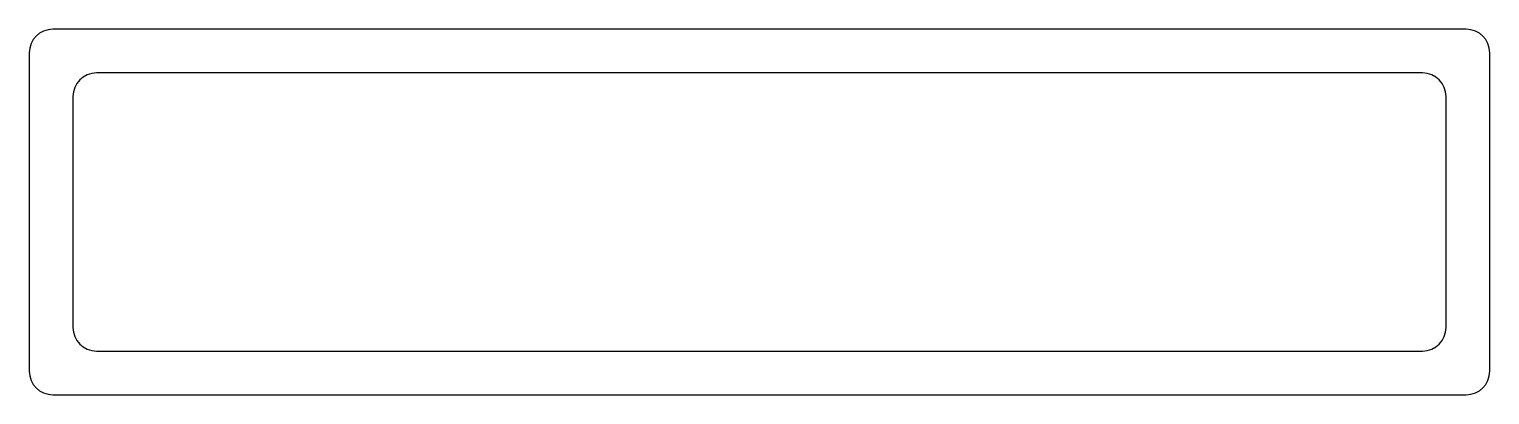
# Model space of a CAD drawing. Header units: inches. Extents: x -12.7 to 12.7, y -0.1 to 6.3.
import ezdxf

# ---------------------------------------------------------------- set-up
doc = ezdxf.new("R2010")
doc.units = ezdxf.units.IN
doc.header["$MEASUREMENT"] = 0

msp = doc.modelspace()

# ---------------------------------------------------------------- linework, layer by layer
at = {"color": 7}
for p, q in [((12.323, 6.297), (-12.257, 6.297)), ((-12.667, 5.887), (-12.667, 0.357)), ((12.733, 0.357), (12.733, 5.887)), ((11.563, 5.537), (-11.497, 5.537)), ((-11.907, 5.127), (-11.907, 1.117)), ((11.973, 1.117), (11.973, 5.127)), ((-11.497, 0.707), (11.563, 0.707)), ((-12.257, -0.053), (12.323, -0.053))]:
    msp.add_line(p, q, dxfattribs=at)
for centre, start, end in [((-12.257, 5.887), 90, 180), ((12.323, 5.887), 360, 90), ((-11.497, 5.127), 90, 180), ((11.563, 5.127), 0, 90), ((-11.497, 1.117), 180, 270), ((11.563, 1.117), 270, 0), ((-12.257, 0.357), 180, 270), ((12.323, 0.357), 270, 0)]:
    msp.add_arc(centre, 0.41, start, end, dxfattribs=at)

doc.saveas('drawing.dxf')
